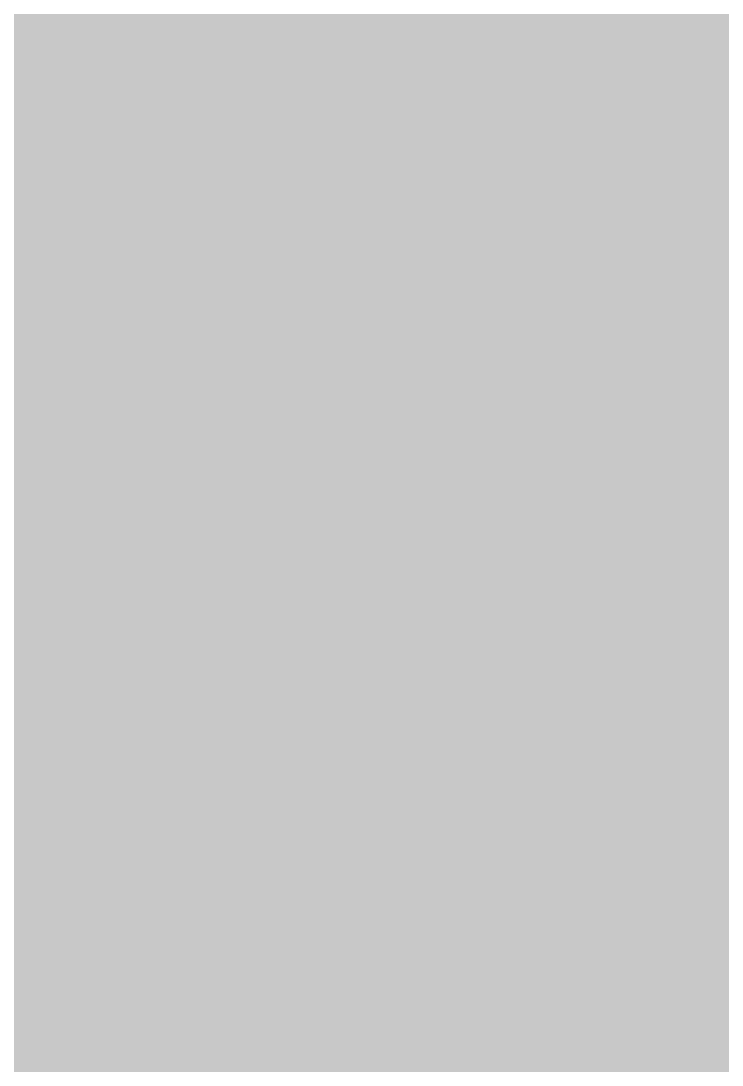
# Model space of a CAD drawing. Header units: millimetres. Extents: x 141848 to 1648660, y -821378 to -151356.
# Drawn here: x 195794 to 196447, y -271086 to -270112 of the extents above; entities that cross this region are included whole.
import ezdxf

# ---------------------------------------------------------------- set-up
doc = ezdxf.new("R2010")
doc.units = ezdxf.units.MM
doc.header["$MEASUREMENT"] = 0
doc.layers.add('Sols_ Dalles', color=7, linetype='Continuous')

# ---------------------------------------------------------------- blocks, each defined once
blk = doc.blocks.new('Dalle_27_1', base_point=(175316.99, -265609.83))
at = {"layer": 'Sols_ Dalles', "linetype": 'Continuous', "lineweight": 0, "true_color": 0x2e271c}
blk.add_hatch(color=250, dxfattribs=at).paths.add_polyline_path([(175316.99, -265609.83, 0.414214), (173316.99, -267609.83), (173316.99, -273599.03, 0.415791), (175327.75, -275599), (194877.9, -275451.73, 0.414214), (196867.11, -273441), (196856.22, -271418.78, -0.001346), (196856.19, -271408.02), (196856.19, -267609.83), (196856.19, -267109.83, 0.414214), (195356.19, -265609.83), (190394.71, -265609.83), (190394.71, -270609.83), (190571.15, -270609.83), (190571.15, -267596.84), (195571.15, -267563.71), (195571.15, -271408.02), (195571.16, -271408.02, 0.001346), (195571.21, -271425.7), (195571.09, -271425.7), (195581.99, -273450.49), (175394.71, -273590.23), (175394.71, -271810.12), (175394.71, -270609.83), (175394.71, -265609.83)])

msp = doc.modelspace()

# ---------------------------------------------------------------- hatches: boundary and pattern name
at = {"layer": 'Sols_ Dalles', "linetype": 'Continuous', "lineweight": 0, "true_color": 0x2e271c}
h = msp.add_hatch(color=250, dxfattribs=at)
edge = h.paths.add_edge_path()
edge.add_line((190394.714, -270609.826), (190571.148, -270609.826))
edge.add_line((190571.148, -270609.826), (190571.148, -267596.842))
edge.add_line((190571.148, -267596.842), (190571.148, -267563.708))
edge.add_line((190571.148, -267563.708), (195571.148, -267563.708))
edge.add_line((195571.148, -267563.708), (195571.148, -271263.708))
edge.add_line((195571.148, -271263.708), (196856.191, -271263.708))
edge.add_line((196856.191, -271263.708), (196856.191, -267609.826))
edge.add_line((196856.191, -267609.826), (196856.191, -267109.826))
edge.add_arc((195356.191, -267109.826), 1500, 0, 90)
edge.add_line((195356.191, -265609.826), (190394.714, -265609.826))
edge.add_line((190394.714, -265609.826), (190394.714, -270609.826))

# ---------------------------------------------------------------- block references
at = {"layer": 'Sols_ Dalles', "color": 250, "linetype": 'Continuous', "lineweight": 5, "true_color": 0x1f1f1f}
msp.add_blockref('Dalle_27_1', (175316.986, -265609.826), dxfattribs=at)

doc.saveas('drawing.dxf')
